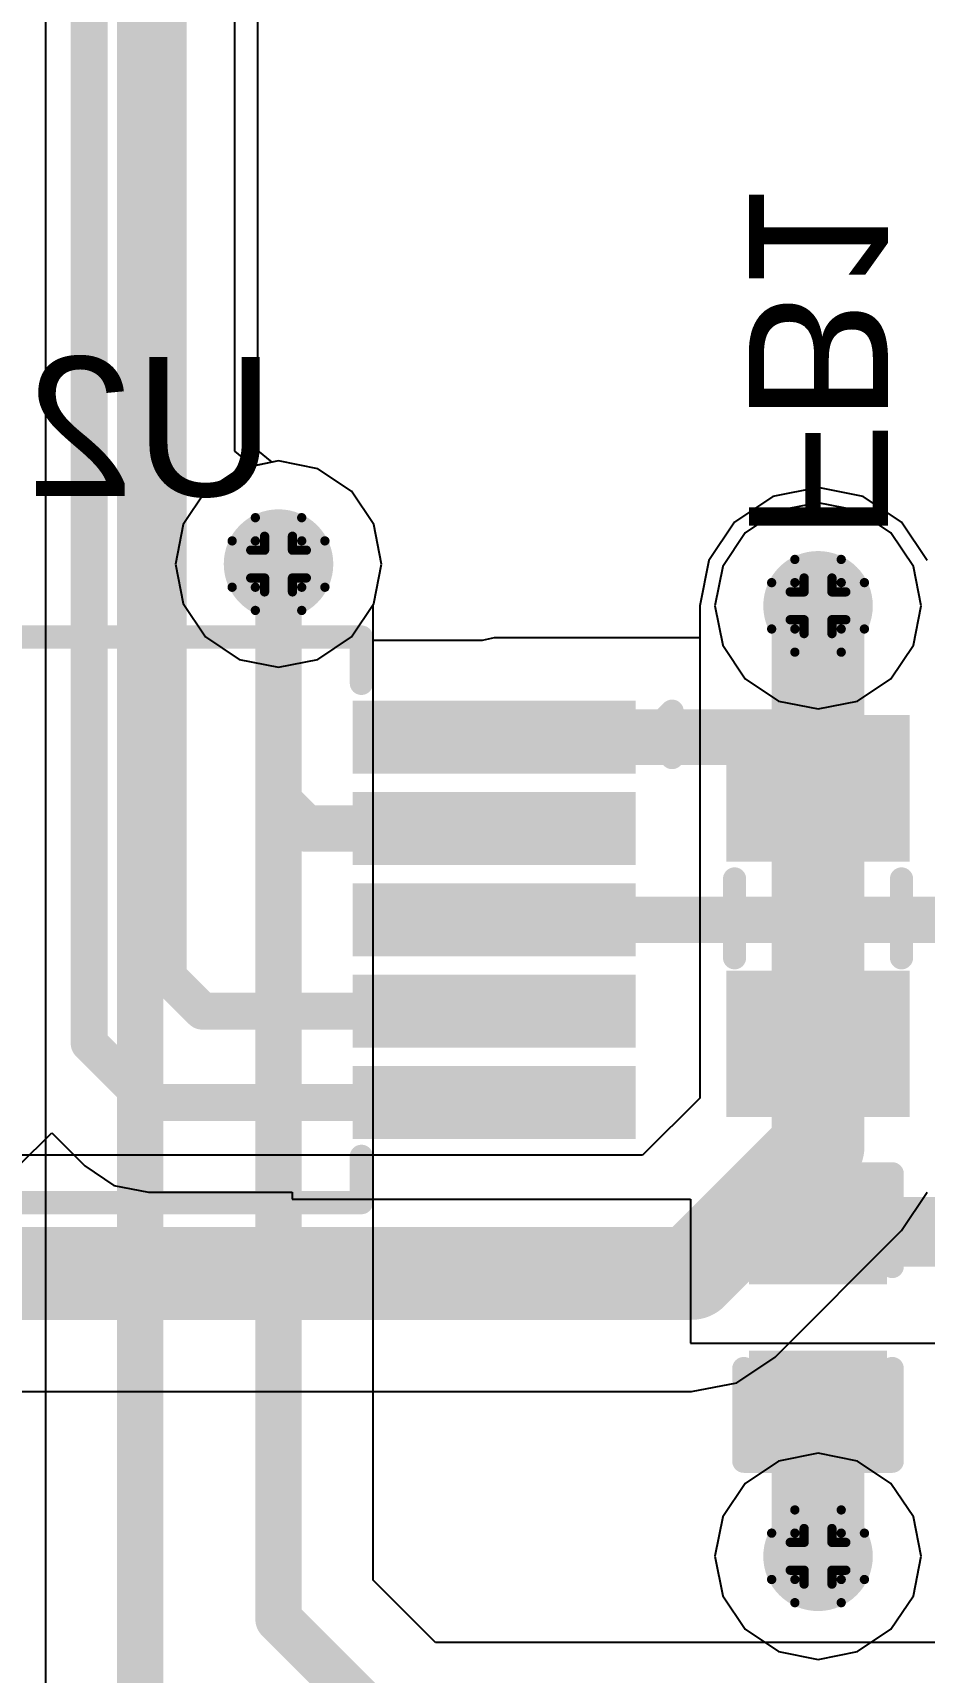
# Model space of a CAD drawing. Header units: inches. Extents: x 0 to 198, y 0 to 199.
# Drawn here: x 1.4207 to 1.6129, y 3.484 to 3.8376 of the extents above; entities that cross this region are included whole.
import ezdxf

# ---------------------------------------------------------------- set-up
doc = ezdxf.new("R2010")
doc.units = ezdxf.units.IN
doc.header["$MEASUREMENT"] = 0
for name, color, linetype in [('Bottom Layer', 5, 'Continuous'), ('Bottom Overlay', 54, 'Continuous'), ('Bottom Paste', 16, 'Continuous'), ('Bottom Solder', 6, 'Continuous'), ('Drill Drawing', 1, 'Continuous'), ('Layer 1', 16, 'Continuous'), ('Layer 2', 76, 'Continuous'), ('Top Layer', 1, 'Continuous'), ('Via Holes', 16, 'Continuous')]:
    doc.layers.add(name, color=color, linetype=linetype)
doc.styles.add('Arial', font='', dxfattribs={"height": 0.2})
doc.styles.get('Arial').set_extended_font_data('Arial')

# ---------------------------------------------------------------- blocks, each defined once
blk = doc.blocks.new('VSSOP_10_B_34')
at = {"layer": 'Bottom Layer'}
for points in [[(-0.11516, 0.04528), (-0.05807, 0.04528), (-0.05807, 0.03347), (-0.11516, 0.03347)], [(0.05807, 0.04528), (0.11516, 0.04528), (0.11516, 0.03347), (0.05807, 0.03347)], [(-0.11516, 0.02559), (-0.05807, 0.02559), (-0.05807, 0.01378), (-0.11516, 0.01378)], [(0.05807, 0.02559), (0.11516, 0.02559), (0.11516, 0.01378), (0.05807, 0.01378)], [(-0.11516, 0.00591), (-0.05807, 0.00591), (-0.05807, -0.0059), (-0.11516, -0.0059)], [(0.05807, 0.00591), (0.11516, 0.00591), (0.11516, -0.0059), (0.05807, -0.0059)], [(-0.11516, -0.01378), (-0.05807, -0.01378), (-0.05807, -0.02559), (-0.11516, -0.02559)], [(0.05807, -0.01378), (0.11516, -0.01378), (0.11516, -0.02559), (0.05807, -0.02559)], [(-0.11516, -0.03347), (-0.05807, -0.03347), (-0.05807, -0.04528), (-0.11516, -0.04528)], [(0.05807, -0.03347), (0.11516, -0.03347), (0.11516, -0.04528), (0.05807, -0.04528)]]:
    blk.add_hatch(color=5, dxfattribs=at).paths.add_polyline_path(points)
at = {"layer": 'Bottom Paste'}
for points in [[(-0.11516, 0.04528), (-0.05807, 0.04528), (-0.05807, 0.03347), (-0.11516, 0.03347)], [(0.05807, 0.04528), (0.11516, 0.04528), (0.11516, 0.03347), (0.05807, 0.03347)], [(-0.11516, 0.02559), (-0.05807, 0.02559), (-0.05807, 0.01378), (-0.11516, 0.01378)], [(0.05807, 0.02559), (0.11516, 0.02559), (0.11516, 0.01378), (0.05807, 0.01378)], [(-0.11516, 0.00591), (-0.05807, 0.00591), (-0.05807, -0.0059), (-0.11516, -0.0059)], [(0.05807, 0.00591), (0.11516, 0.00591), (0.11516, -0.0059), (0.05807, -0.0059)], [(-0.11516, -0.01378), (-0.05807, -0.01378), (-0.05807, -0.02559), (-0.11516, -0.02559)], [(0.05807, -0.01378), (0.11516, -0.01378), (0.11516, -0.02559), (0.05807, -0.02559)], [(-0.11516, -0.03347), (-0.05807, -0.03347), (-0.05807, -0.04528), (-0.11516, -0.04528)], [(0.05807, -0.03347), (0.11516, -0.03347), (0.11516, -0.04528), (0.05807, -0.04528)]]:
    blk.add_hatch(color=16, dxfattribs=at).paths.add_polyline_path(points)
at = {"layer": 'Bottom Solder'}
for points in [[(-0.11713, 0.04725), (-0.0561, 0.04725), (-0.0561, 0.0315), (-0.11713, 0.0315)], [(0.0561, 0.04725), (0.11713, 0.04725), (0.11713, 0.0315), (0.0561, 0.0315)], [(-0.11713, 0.02756), (-0.0561, 0.02756), (-0.0561, 0.01181), (-0.11713, 0.01181)], [(0.0561, 0.02756), (0.11713, 0.02756), (0.11713, 0.01181), (0.0561, 0.01181)], [(-0.11713, 0.00788), (-0.0561, 0.00788), (-0.0561, -0.00787), (-0.11713, -0.00787)], [(0.0561, 0.00788), (0.11713, 0.00788), (0.11713, -0.00787), (0.0561, -0.00787)], [(-0.11713, -0.01181), (-0.0561, -0.01181), (-0.0561, -0.02756), (-0.11713, -0.02756)], [(0.0561, -0.01181), (0.11713, -0.01181), (0.11713, -0.02756), (0.0561, -0.02756)], [(-0.11713, -0.0315), (-0.0561, -0.0315), (-0.0561, -0.04725), (-0.11713, -0.04725)], [(0.0561, -0.0315), (0.11713, -0.0315), (0.11713, -0.04724), (0.0561, -0.04724)]]:
    blk.add_hatch(color=6, dxfattribs=at).paths.add_polyline_path(points)
at = {"layer": 'Bottom Overlay'}
for points in [[(-0.058, 0.061, 0.005, 0.005, 0), (-0.058, 0.051, 0.005, 0.005, 0)], [(0.058, 0.061, 0.005, 0.005, 0), (-0.058, 0.061, 0.005, 0.005, 0)], [(0.058, 0.061, 0.005, 0.005, 0), (0.058, 0.051, 0.005, 0.005, 0)], [(-0.125, -0.035, 0.005, 0.005, 0), (-0.125, -0.045, 0.005, 0.005, 0)], [(-0.12, -0.04, 0.005, 0.005, 0), (-0.125, -0.035, 0.005, 0.005, 0)], [(-0.12, -0.04, 0.005, 0.005, 0), (-0.125, -0.045, 0.005, 0.005, 0)], [(-0.058, -0.051, 0.005, 0.005, 0), (-0.058, -0.061, 0.005, 0.005, 0)], [(0.058, -0.051, 0.005, 0.005, 0), (0.058, -0.061, 0.005, 0.005, 0)], [(0.058, -0.061, 0.005, 0.005, 0), (-0.058, -0.061, 0.005, 0.005, 0)]]:
    blk.add_lwpolyline(points, format="xyseb", dxfattribs=at)
for points in [[(-0.05925, 0.061, 0.0025, 0.0025, 1), (-0.05675, 0.061, 0.0025, 0.0025, 1)], [(-0.05925, 0.061, 0.0025, 0.0025, 1), (-0.05675, 0.061, 0.0025, 0.0025, 1)], [(0.05675, 0.061, 0.0025, 0.0025, 1), (0.05925, 0.061, 0.0025, 0.0025, 1)], [(0.05675, 0.061, 0.0025, 0.0025, 1), (0.05925, 0.061, 0.0025, 0.0025, 1)], [(-0.05925, 0.051, 0.0025, 0.0025, 1), (-0.05675, 0.051, 0.0025, 0.0025, 1)], [(0.05675, 0.051, 0.0025, 0.0025, 1), (0.05925, 0.051, 0.0025, 0.0025, 1)], [(-0.12625, -0.035, 0.0025, 0.0025, 1), (-0.12375, -0.035, 0.0025, 0.0025, 1)], [(-0.12625, -0.035, 0.0025, 0.0025, 1), (-0.12375, -0.035, 0.0025, 0.0025, 1)], [(-0.12125, -0.04, 0.0025, 0.0025, 1), (-0.11875, -0.04, 0.0025, 0.0025, 1)], [(-0.12125, -0.04, 0.0025, 0.0025, 1), (-0.11875, -0.04, 0.0025, 0.0025, 1)], [(-0.12625, -0.045, 0.0025, 0.0025, 1), (-0.12375, -0.045, 0.0025, 0.0025, 1)], [(-0.12625, -0.045, 0.0025, 0.0025, 1), (-0.12375, -0.045, 0.0025, 0.0025, 1)], [(-0.05925, -0.051, 0.0025, 0.0025, 1), (-0.05675, -0.051, 0.0025, 0.0025, 1)], [(0.05675, -0.051, 0.0025, 0.0025, 1), (0.05925, -0.051, 0.0025, 0.0025, 1)], [(-0.05925, -0.061, 0.0025, 0.0025, 1), (-0.05675, -0.061, 0.0025, 0.0025, 1)], [(-0.05925, -0.061, 0.0025, 0.0025, 1), (-0.05675, -0.061, 0.0025, 0.0025, 1)], [(0.05675, -0.061, 0.0025, 0.0025, 1), (0.05925, -0.061, 0.0025, 0.0025, 1)], [(0.05675, -0.061, 0.0025, 0.0025, 1), (0.05925, -0.061, 0.0025, 0.0025, 1)]]:
    blk.add_lwpolyline(points, format="xyseb", close=True, dxfattribs=at)
blk = doc.blocks.new('IND_0603__1608_M_______B_241')
at = {"layer": 'Bottom Layer'}
for points in [[(-0.03937, 0.01575), (-0.01575, 0.01575), (-0.01575, -0.01575), (-0.03937, -0.01575)], [(0.01575, 0.01575), (0.03937, 0.01575), (0.03937, -0.01575), (0.01575, -0.01575)]]:
    blk.add_hatch(color=5, dxfattribs=at).paths.add_polyline_path(points)
at = {"layer": 'Bottom Paste'}
for points in [[(-0.03937, 0.01575), (-0.01575, 0.01575), (-0.01575, -0.01575), (-0.03937, -0.01575)], [(0.01575, 0.01575), (0.03937, 0.01575), (0.03937, -0.01575), (0.01575, -0.01575)]]:
    blk.add_hatch(color=16, dxfattribs=at).paths.add_polyline_path(points)
at = {"layer": 'Bottom Solder'}
for points in [[(-0.04337, 0.01975), (-0.01175, 0.01975), (-0.01175, -0.01975), (-0.04337, -0.01975)], [(0.01175, 0.01975), (0.04337, 0.01975), (0.04337, -0.01975), (0.01175, -0.01975)]]:
    blk.add_hatch(color=6, dxfattribs=at).paths.add_polyline_path(points)
at = {"layer": 'Bottom Overlay'}
for points in [[(0.009, 0.018, 0.005, 0.005, 0), (-0.008, 0.018, 0.005, 0.005, 0)], [(0.009, -0.018, 0.005, 0.005, 0), (-0.008, -0.018, 0.005, 0.005, 0)]]:
    blk.add_lwpolyline(points, format="xyseb", dxfattribs=at)
for points in [[(-0.00925, 0.018, 0.0025, 0.0025, 1), (-0.00675, 0.018, 0.0025, 0.0025, 1)], [(0.00775, 0.018, 0.0025, 0.0025, 1), (0.01025, 0.018, 0.0025, 0.0025, 1)], [(-0.00925, -0.018, 0.0025, 0.0025, 1), (-0.00675, -0.018, 0.0025, 0.0025, 1)], [(0.00775, -0.018, 0.0025, 0.0025, 1), (0.01025, -0.018, 0.0025, 0.0025, 1)]]:
    blk.add_lwpolyline(points, format="xyseb", close=True, dxfattribs=at)
blk = doc.blocks.new('C___0402_B_332')
at = {"layer": 'Bottom Layer'}
for points in [[(-0.0095, 0.0125), (-0.0095, -0.0125), (-0.0275, -0.0125), (-0.0275, 0.0125)], [(0.0275, 0.0125), (0.0275, -0.0125), (0.0095, -0.0125), (0.0095, 0.0125)]]:
    blk.add_hatch(color=5, dxfattribs=at).paths.add_polyline_path(points)
at = {"layer": 'Bottom Paste'}
for points in [[(-0.0095, 0.0125), (-0.0095, -0.0125), (-0.0275, -0.0125), (-0.0275, 0.0125)], [(0.0275, 0.0125), (0.0275, -0.0125), (0.0095, -0.0125), (0.0095, 0.0125)]]:
    blk.add_hatch(color=16, dxfattribs=at).paths.add_polyline_path(points)
at = {"layer": 'Bottom Solder'}
for points in [[(-0.00714, 0.01486), (-0.00714, -0.01486), (-0.02986, -0.01486), (-0.02986, 0.01486)], [(0.02986, 0.01486), (0.02986, -0.01486), (0.00714, -0.01486), (0.00714, 0.01486)]]:
    blk.add_hatch(color=6, dxfattribs=at).paths.add_polyline_path(points)
at = {"layer": 'Bottom Overlay'}
for points in [[(-0.031, -0.016, 0.005, 0.005, 0), (-0.031, 0.016, 0.005, 0.005, 0)], [(-0.011, 0.016, 0.005, 0.005, 0), (-0.031, 0.016, 0.005, 0.005, 0)], [(0.031, 0.016, 0.005, 0.005, 0), (0.011, 0.016, 0.005, 0.005, 0)], [(0.031, -0.016, 0.005, 0.005, 0), (0.031, 0.016, 0.005, 0.005, 0)], [(-0.011, -0.016, 0.005, 0.005, 0), (-0.031, -0.016, 0.005, 0.005, 0)], [(0.031, -0.016, 0.005, 0.005, 0), (0.011, -0.016, 0.005, 0.005, 0)]]:
    blk.add_lwpolyline(points, format="xyseb", dxfattribs=at)
for points in [[(-0.03225, 0.016, 0.0025, 0.0025, 1), (-0.02975, 0.016, 0.0025, 0.0025, 1)], [(-0.03225, 0.016, 0.0025, 0.0025, 1), (-0.02975, 0.016, 0.0025, 0.0025, 1)], [(-0.01225, 0.016, 0.0025, 0.0025, 1), (-0.00975, 0.016, 0.0025, 0.0025, 1)], [(0.00975, 0.016, 0.0025, 0.0025, 1), (0.01225, 0.016, 0.0025, 0.0025, 1)], [(0.02975, 0.016, 0.0025, 0.0025, 1), (0.03225, 0.016, 0.0025, 0.0025, 1)], [(0.02975, 0.016, 0.0025, 0.0025, 1), (0.03225, 0.016, 0.0025, 0.0025, 1)], [(-0.03225, -0.016, 0.0025, 0.0025, 1), (-0.02975, -0.016, 0.0025, 0.0025, 1)], [(-0.03225, -0.016, 0.0025, 0.0025, 1), (-0.02975, -0.016, 0.0025, 0.0025, 1)], [(-0.01225, -0.016, 0.0025, 0.0025, 1), (-0.00975, -0.016, 0.0025, 0.0025, 1)], [(0.00975, -0.016, 0.0025, 0.0025, 1), (0.01225, -0.016, 0.0025, 0.0025, 1)], [(0.02975, -0.016, 0.0025, 0.0025, 1), (0.03225, -0.016, 0.0025, 0.0025, 1)], [(0.02975, -0.016, 0.0025, 0.0025, 1), (0.03225, -0.016, 0.0025, 0.0025, 1)]]:
    blk.add_lwpolyline(points, format="xyseb", close=True, dxfattribs=at)

msp = doc.modelspace()

# ---------------------------------------------------------------- hatches: boundary and pattern name
at = {"layer": 'Bottom Layer'}
h = msp.add_hatch(color=5, dxfattribs=at)
edge = h.paths.add_edge_path()
edge.add_arc((1.47366, 3.723), 0.01181, 0, 360)
h = msp.add_hatch(color=5, dxfattribs=at)
edge = h.paths.add_edge_path()
edge.add_arc((1.59, 3.714), 0.01181, 0, 360)
h = msp.add_hatch(color=5, dxfattribs=at)
edge = h.paths.add_edge_path()
edge.add_arc((1.59, 3.509), 0.01181, 0, 360)
at = {"layer": 'Layer 1'}
h = msp.add_hatch(color=16, dxfattribs=at)
edge = h.paths.add_edge_path()
edge.add_arc((1.47366, 3.723), 0.01181, 0, 360)
h = msp.add_hatch(color=16, dxfattribs=at)
edge = h.paths.add_edge_path()
edge.add_arc((1.59, 3.714), 0.01181, 0, 360)
h = msp.add_hatch(color=16, dxfattribs=at)
edge = h.paths.add_edge_path()
edge.add_arc((1.59, 3.509), 0.01181, 0, 360)
at = {"layer": 'Layer 2'}
h = msp.add_hatch(color=76, dxfattribs=at)
edge = h.paths.add_edge_path()
edge.add_arc((1.47366, 3.723), 0.01181, 0, 360)
h = msp.add_hatch(color=76, dxfattribs=at)
edge = h.paths.add_edge_path()
edge.add_arc((1.59, 3.714), 0.01181, 0, 360)
h = msp.add_hatch(color=76, dxfattribs=at)
edge = h.paths.add_edge_path()
edge.add_arc((1.59, 3.509), 0.01181, 0, 360)
at = {"layer": 'Top Layer'}
h = msp.add_hatch(color=1, dxfattribs=at)
edge = h.paths.add_edge_path()
edge.add_arc((1.47366, 3.723), 0.01181, 0, 360)
h = msp.add_hatch(color=1, dxfattribs=at)
edge = h.paths.add_edge_path()
edge.add_arc((1.59, 3.714), 0.01181, 0, 360)
h = msp.add_hatch(color=1, dxfattribs=at)
edge = h.paths.add_edge_path()
edge.add_arc((1.59, 3.509), 0.01181, 0, 360)
at = {"layer": 'Via Holes'}
h = msp.add_hatch(color=7, dxfattribs=at)
edge = h.paths.add_edge_path()
edge.add_arc((1.47366, 3.723), 0.00591, 0, 360)
h = msp.add_hatch(color=7, dxfattribs=at)
edge = h.paths.add_edge_path()
edge.add_arc((1.59, 3.714), 0.00591, 0, 360)
h = msp.add_hatch(color=7, dxfattribs=at)
edge = h.paths.add_edge_path()
edge.add_arc((1.59, 3.509), 0.00591, 0, 360)

# ---------------------------------------------------------------- linework, layer by layer
at = {"layer": 'Bottom Layer'}
for p, q in [((1.46922, 3.74751), (1.46922, 4.19345)), ((1.47231, 3.74497), (1.46922, 3.74751)), ((1.47366, 3.74524), (1.47231, 3.74497)), ((1.48217, 3.74355), (1.47366, 3.74524)), ((1.48938, 3.73872), (1.48217, 3.74355)), ((1.49421, 3.73151), (1.48938, 3.73872)), ((1.58025, 3.73755), (1.57198, 3.73202)), ((1.59, 3.73949), (1.58025, 3.73755)), ((1.59975, 3.73755), (1.59, 3.73949)), ((1.60802, 3.73202), (1.59975, 3.73755)), ((1.4959, 3.723), (1.49421, 3.73151)), ((1.57198, 3.73202), (1.56645, 3.72375)), ((1.61355, 3.72375), (1.60802, 3.73202)), ((1.56645, 3.72375), (1.56451, 3.714)), ((1.49421, 3.71449), (1.4959, 3.723)), ((1.49405, 3.71426), (1.49421, 3.71449)), ((1.49405, 3.70655), (1.49405, 3.71426)), ((1.56451, 3.714), (1.56451, 3.70706)), ((1.5176, 3.70655), (1.49405, 3.70655)), ((1.52014, 3.70706), (1.5176, 3.70655)), ((1.56451, 3.70706), (1.52014, 3.70706)), ((1.4176, 3.5932), (1.42475, 3.60035)), ((1.42475, 3.60035), (1.43189, 3.5932)), ((1.43189, 3.5932), (1.43818, 3.589)), ((1.43818, 3.589), (1.44559, 3.58753)), ((1.44559, 3.58753), (1.4766, 3.58753)), ((1.4766, 3.58753), (1.4766, 3.586)), ((1.4766, 3.586), (1.5625, 3.586)), ((1.5625, 3.586), (1.5625, 3.555)), ((1.5625, 3.555), (1.6175, 3.555))]:
    msp.add_line(p, q, dxfattribs=at)
for points in [[(1.43285, 3.61964, 0.008, 0.008, 0), (1.43285, 4.22207, 0.008, 0.008, 0)], [(1.44985, 3.63396, 0.008, 0.008, 0), (1.44985, 4.20923, 0.008, 0.008, 0)], [(1.47366, 3.67182, 0.01, 0.01, 0), (1.47366, 3.723, 0.01, 0.01, 0)], [(1.59, 3.68564, 0.02, 0.02, 0), (1.59, 3.714, 0.02, 0.02, 0)], [(1.59, 3.67564, 0.02, 0.02, 0), (1.59, 3.68564, 0.02, 0.02, 0)], [(1.52014, 3.68564, 0.012, 0.012, 0), (1.59, 3.68564, 0.012, 0.012, 0)], [(1.47366, 3.67182, 0.01, 0.01, 0), (1.47952, 3.66596, 0.01, 0.01, 0)], [(1.47952, 3.66596, 0.01, 0.01, 0), (1.52014, 3.66596, 0.01, 0.01, 0)], [(1.52014, 3.64627, 0.01, 0.01, 0), (1.66487, 3.64627, 0.01, 0.01, 0)], [(1.52014, 3.64627, 0.008, 0.008, 0), (1.52036, 3.64605, 0.008, 0.008, 0)], [(1.44985, 3.63396, 0.008, 0.008, 0), (1.45722, 3.62659, 0.008, 0.008, 0)], [(1.45722, 3.62659, 0.008, 0.008, 0), (1.51724, 3.62659, 0.008, 0.008, 0)], [(1.59, 3.61953, 0.015, 0.015, 0), (1.59, 3.62053, 0.015, 0.015, 0)], [(1.59, 3.579, 0.015, 0.015, 0), (1.59, 3.61953, 0.015, 0.015, 0)], [(1.43285, 3.61964, 0.008, 0.008, 0), (1.44559, 3.6069, 0.008, 0.008, 0)], [(1.44559, 3.6069, 0.008, 0.008, 0), (1.51424, 3.6069, 0.008, 0.008, 0)], [(1.59, 3.579, 0.015, 0.015, 0), (1.66487, 3.579, 0.015, 0.015, 0)], [(1.59, 3.509, 0.02, 0.02, 0), (1.59, 3.53851, 0.02, 0.02, 0)]]:
    msp.add_lwpolyline(points, format="xyseb", dxfattribs=at)
for points in [[(1.47116, 3.723, 0.005, 0.005, 1), (1.47616, 3.723, 0.005, 0.005, 1)], [(1.585, 3.714, 0.01, 0.01, 1), (1.595, 3.714, 0.01, 0.01, 1)], [(1.585, 3.68564, 0.01, 0.01, 1), (1.595, 3.68564, 0.01, 0.01, 1)], [(1.585, 3.68564, 0.01, 0.01, 1), (1.595, 3.68564, 0.01, 0.01, 1)], [(1.51714, 3.68564, 0.006, 0.006, 1), (1.52314, 3.68564, 0.006, 0.006, 1)], [(1.587, 3.68564, 0.006, 0.006, 1), (1.593, 3.68564, 0.006, 0.006, 1)], [(1.585, 3.67564, 0.01, 0.01, 1), (1.595, 3.67564, 0.01, 0.01, 1)], [(1.47116, 3.67182, 0.005, 0.005, 1), (1.47616, 3.67182, 0.005, 0.005, 1)], [(1.47116, 3.67182, 0.005, 0.005, 1), (1.47616, 3.67182, 0.005, 0.005, 1)], [(1.47702, 3.66596, 0.005, 0.005, 1), (1.48202, 3.66596, 0.005, 0.005, 1)], [(1.47702, 3.66596, 0.005, 0.005, 1), (1.48202, 3.66596, 0.005, 0.005, 1)], [(1.51764, 3.66596, 0.005, 0.005, 1), (1.52264, 3.66596, 0.005, 0.005, 1)], [(1.51764, 3.64627, 0.005, 0.005, 1), (1.52264, 3.64627, 0.005, 0.005, 1)], [(1.51814, 3.64627, 0.004, 0.004, 1), (1.52214, 3.64627, 0.004, 0.004, 1)], [(1.51836, 3.64605, 0.004, 0.004, 1), (1.52236, 3.64605, 0.004, 0.004, 1)], [(1.44785, 3.63396, 0.004, 0.004, 1), (1.45185, 3.63396, 0.004, 0.004, 1)], [(1.44785, 3.63396, 0.004, 0.004, 1), (1.45185, 3.63396, 0.004, 0.004, 1)], [(1.45522, 3.62659, 0.004, 0.004, 1), (1.45922, 3.62659, 0.004, 0.004, 1)], [(1.45522, 3.62659, 0.004, 0.004, 1), (1.45922, 3.62659, 0.004, 0.004, 1)], [(1.51524, 3.62659, 0.004, 0.004, 1), (1.51924, 3.62659, 0.004, 0.004, 1)], [(1.58625, 3.62053, 0.0075, 0.0075, 1), (1.59375, 3.62053, 0.0075, 0.0075, 1)], [(1.58625, 3.61953, 0.0075, 0.0075, 1), (1.59375, 3.61953, 0.0075, 0.0075, 1)], [(1.58625, 3.61953, 0.0075, 0.0075, 1), (1.59375, 3.61953, 0.0075, 0.0075, 1)], [(1.43085, 3.61964, 0.004, 0.004, 1), (1.43485, 3.61964, 0.004, 0.004, 1)], [(1.43085, 3.61964, 0.004, 0.004, 1), (1.43485, 3.61964, 0.004, 0.004, 1)], [(1.44359, 3.6069, 0.004, 0.004, 1), (1.44759, 3.6069, 0.004, 0.004, 1)], [(1.44359, 3.6069, 0.004, 0.004, 1), (1.44759, 3.6069, 0.004, 0.004, 1)], [(1.51224, 3.6069, 0.004, 0.004, 1), (1.51624, 3.6069, 0.004, 0.004, 1)], [(1.58625, 3.579, 0.0075, 0.0075, 1), (1.59375, 3.579, 0.0075, 0.0075, 1)], [(1.58625, 3.579, 0.0075, 0.0075, 1), (1.59375, 3.579, 0.0075, 0.0075, 1)], [(1.585, 3.53851, 0.01, 0.01, 1), (1.595, 3.53851, 0.01, 0.01, 1)], [(1.585, 3.509, 0.01, 0.01, 1), (1.595, 3.509, 0.01, 0.01, 1)]]:
    msp.add_lwpolyline(points, format="xyseb", close=True, dxfattribs=at)
at = {"layer": 'Drill Drawing'}
for points in [[(1.46866, 3.728, 0.002, 0.002, 0), (1.46866, 3.733, 0.002, 0.002, 0)], [(1.46866, 3.733, 0.002, 0.002, 0), (1.47866, 3.733, 0.002, 0.002, 0)], [(1.47866, 3.728, 0.002, 0.002, 0), (1.47866, 3.733, 0.002, 0.002, 0)], [(1.46366, 3.718, 0.002, 0.002, 0), (1.46366, 3.728, 0.002, 0.002, 0)], [(1.46366, 3.728, 0.002, 0.002, 0), (1.46866, 3.728, 0.002, 0.002, 0)], [(1.46766, 3.72, 0.002, 0.002, 0), (1.46766, 3.726, 0.002, 0.002, 0)], [(1.46766, 3.726, 0.002, 0.002, 0), (1.47066, 3.726, 0.002, 0.002, 0)], [(1.47066, 3.726, 0.002, 0.002, 0), (1.47066, 3.729, 0.002, 0.002, 0)], [(1.47066, 3.729, 0.002, 0.002, 0), (1.47666, 3.729, 0.002, 0.002, 0)], [(1.47666, 3.726, 0.002, 0.002, 0), (1.47666, 3.729, 0.002, 0.002, 0)], [(1.47666, 3.726, 0.002, 0.002, 0), (1.47966, 3.726, 0.002, 0.002, 0)], [(1.47866, 3.728, 0.002, 0.002, 0), (1.48366, 3.728, 0.002, 0.002, 0)], [(1.47966, 3.72, 0.002, 0.002, 0), (1.47966, 3.726, 0.002, 0.002, 0)], [(1.48366, 3.718, 0.002, 0.002, 0), (1.48366, 3.728, 0.002, 0.002, 0)], [(1.585, 3.719, 0.002, 0.002, 0), (1.585, 3.724, 0.002, 0.002, 0)], [(1.585, 3.724, 0.002, 0.002, 0), (1.595, 3.724, 0.002, 0.002, 0)], [(1.595, 3.719, 0.002, 0.002, 0), (1.595, 3.724, 0.002, 0.002, 0)], [(1.46766, 3.72, 0.002, 0.002, 0), (1.47066, 3.72, 0.002, 0.002, 0)], [(1.47066, 3.717, 0.002, 0.002, 0), (1.47066, 3.72, 0.002, 0.002, 0)], [(1.47666, 3.72, 0.002, 0.002, 0), (1.47966, 3.72, 0.002, 0.002, 0)], [(1.47666, 3.717, 0.002, 0.002, 0), (1.47666, 3.72, 0.002, 0.002, 0)], [(1.58, 3.709, 0.002, 0.002, 0), (1.58, 3.719, 0.002, 0.002, 0)], [(1.58, 3.719, 0.002, 0.002, 0), (1.585, 3.719, 0.002, 0.002, 0)], [(1.587, 3.717, 0.002, 0.002, 0), (1.587, 3.72, 0.002, 0.002, 0)], [(1.587, 3.72, 0.002, 0.002, 0), (1.593, 3.72, 0.002, 0.002, 0)], [(1.593, 3.717, 0.002, 0.002, 0), (1.593, 3.72, 0.002, 0.002, 0)], [(1.595, 3.719, 0.002, 0.002, 0), (1.6, 3.719, 0.002, 0.002, 0)], [(1.6, 3.709, 0.002, 0.002, 0), (1.6, 3.719, 0.002, 0.002, 0)], [(1.46366, 3.718, 0.002, 0.002, 0), (1.46866, 3.718, 0.002, 0.002, 0)], [(1.46866, 3.713, 0.002, 0.002, 0), (1.46866, 3.718, 0.002, 0.002, 0)], [(1.47066, 3.717, 0.002, 0.002, 0), (1.47666, 3.717, 0.002, 0.002, 0)], [(1.47866, 3.718, 0.002, 0.002, 0), (1.48366, 3.718, 0.002, 0.002, 0)], [(1.47866, 3.713, 0.002, 0.002, 0), (1.47866, 3.718, 0.002, 0.002, 0)], [(1.584, 3.711, 0.002, 0.002, 0), (1.584, 3.717, 0.002, 0.002, 0)], [(1.584, 3.717, 0.002, 0.002, 0), (1.587, 3.717, 0.002, 0.002, 0)], [(1.593, 3.717, 0.002, 0.002, 0), (1.596, 3.717, 0.002, 0.002, 0)], [(1.596, 3.711, 0.002, 0.002, 0), (1.596, 3.717, 0.002, 0.002, 0)], [(1.46866, 3.713, 0.002, 0.002, 0), (1.47866, 3.713, 0.002, 0.002, 0)], [(1.58, 3.709, 0.002, 0.002, 0), (1.585, 3.709, 0.002, 0.002, 0)], [(1.584, 3.711, 0.002, 0.002, 0), (1.587, 3.711, 0.002, 0.002, 0)], [(1.585, 3.704, 0.002, 0.002, 0), (1.585, 3.709, 0.002, 0.002, 0)], [(1.587, 3.708, 0.002, 0.002, 0), (1.587, 3.711, 0.002, 0.002, 0)], [(1.593, 3.711, 0.002, 0.002, 0), (1.596, 3.711, 0.002, 0.002, 0)], [(1.593, 3.708, 0.002, 0.002, 0), (1.593, 3.711, 0.002, 0.002, 0)], [(1.595, 3.709, 0.002, 0.002, 0), (1.6, 3.709, 0.002, 0.002, 0)], [(1.595, 3.704, 0.002, 0.002, 0), (1.595, 3.709, 0.002, 0.002, 0)], [(1.587, 3.708, 0.002, 0.002, 0), (1.593, 3.708, 0.002, 0.002, 0)], [(1.585, 3.704, 0.002, 0.002, 0), (1.595, 3.704, 0.002, 0.002, 0)], [(1.585, 3.514, 0.002, 0.002, 0), (1.585, 3.519, 0.002, 0.002, 0)], [(1.585, 3.519, 0.002, 0.002, 0), (1.595, 3.519, 0.002, 0.002, 0)], [(1.595, 3.514, 0.002, 0.002, 0), (1.595, 3.519, 0.002, 0.002, 0)], [(1.58, 3.504, 0.002, 0.002, 0), (1.58, 3.514, 0.002, 0.002, 0)], [(1.58, 3.514, 0.002, 0.002, 0), (1.585, 3.514, 0.002, 0.002, 0)], [(1.587, 3.512, 0.002, 0.002, 0), (1.587, 3.515, 0.002, 0.002, 0)], [(1.587, 3.515, 0.002, 0.002, 0), (1.593, 3.515, 0.002, 0.002, 0)], [(1.593, 3.512, 0.002, 0.002, 0), (1.593, 3.515, 0.002, 0.002, 0)], [(1.595, 3.514, 0.002, 0.002, 0), (1.6, 3.514, 0.002, 0.002, 0)], [(1.6, 3.504, 0.002, 0.002, 0), (1.6, 3.514, 0.002, 0.002, 0)], [(1.584, 3.506, 0.002, 0.002, 0), (1.584, 3.512, 0.002, 0.002, 0)], [(1.584, 3.512, 0.002, 0.002, 0), (1.587, 3.512, 0.002, 0.002, 0)], [(1.593, 3.512, 0.002, 0.002, 0), (1.596, 3.512, 0.002, 0.002, 0)], [(1.596, 3.506, 0.002, 0.002, 0), (1.596, 3.512, 0.002, 0.002, 0)], [(1.58, 3.504, 0.002, 0.002, 0), (1.585, 3.504, 0.002, 0.002, 0)], [(1.584, 3.506, 0.002, 0.002, 0), (1.587, 3.506, 0.002, 0.002, 0)], [(1.585, 3.499, 0.002, 0.002, 0), (1.585, 3.504, 0.002, 0.002, 0)], [(1.587, 3.503, 0.002, 0.002, 0), (1.587, 3.506, 0.002, 0.002, 0)], [(1.587, 3.503, 0.002, 0.002, 0), (1.593, 3.503, 0.002, 0.002, 0)], [(1.593, 3.506, 0.002, 0.002, 0), (1.596, 3.506, 0.002, 0.002, 0)], [(1.593, 3.503, 0.002, 0.002, 0), (1.593, 3.506, 0.002, 0.002, 0)], [(1.595, 3.504, 0.002, 0.002, 0), (1.6, 3.504, 0.002, 0.002, 0)], [(1.595, 3.499, 0.002, 0.002, 0), (1.595, 3.504, 0.002, 0.002, 0)], [(1.585, 3.499, 0.002, 0.002, 0), (1.595, 3.499, 0.002, 0.002, 0)]]:
    msp.add_lwpolyline(points, format="xyseb", dxfattribs=at)
for points in [[(1.46816, 3.733, 0.001, 0.001, 1), (1.46916, 3.733, 0.001, 0.001, 1)], [(1.46816, 3.733, 0.001, 0.001, 1), (1.46916, 3.733, 0.001, 0.001, 1)], [(1.47816, 3.733, 0.001, 0.001, 1), (1.47916, 3.733, 0.001, 0.001, 1)], [(1.47816, 3.733, 0.001, 0.001, 1), (1.47916, 3.733, 0.001, 0.001, 1)], [(1.46316, 3.728, 0.001, 0.001, 1), (1.46416, 3.728, 0.001, 0.001, 1)], [(1.46316, 3.728, 0.001, 0.001, 1), (1.46416, 3.728, 0.001, 0.001, 1)], [(1.46716, 3.726, 0.001, 0.001, 1), (1.46816, 3.726, 0.001, 0.001, 1)], [(1.46716, 3.726, 0.001, 0.001, 1), (1.46816, 3.726, 0.001, 0.001, 1)], [(1.46816, 3.728, 0.001, 0.001, 1), (1.46916, 3.728, 0.001, 0.001, 1)], [(1.46816, 3.728, 0.001, 0.001, 1), (1.46916, 3.728, 0.001, 0.001, 1)], [(1.47016, 3.729, 0.001, 0.001, 1), (1.47116, 3.729, 0.001, 0.001, 1)], [(1.47016, 3.729, 0.001, 0.001, 1), (1.47116, 3.729, 0.001, 0.001, 1)], [(1.47016, 3.726, 0.001, 0.001, 1), (1.47116, 3.726, 0.001, 0.001, 1)], [(1.47016, 3.726, 0.001, 0.001, 1), (1.47116, 3.726, 0.001, 0.001, 1)], [(1.47616, 3.729, 0.001, 0.001, 1), (1.47716, 3.729, 0.001, 0.001, 1)], [(1.47616, 3.729, 0.001, 0.001, 1), (1.47716, 3.729, 0.001, 0.001, 1)], [(1.47616, 3.726, 0.001, 0.001, 1), (1.47716, 3.726, 0.001, 0.001, 1)], [(1.47616, 3.726, 0.001, 0.001, 1), (1.47716, 3.726, 0.001, 0.001, 1)], [(1.47816, 3.728, 0.001, 0.001, 1), (1.47916, 3.728, 0.001, 0.001, 1)], [(1.47816, 3.728, 0.001, 0.001, 1), (1.47916, 3.728, 0.001, 0.001, 1)], [(1.47916, 3.726, 0.001, 0.001, 1), (1.48016, 3.726, 0.001, 0.001, 1)], [(1.47916, 3.726, 0.001, 0.001, 1), (1.48016, 3.726, 0.001, 0.001, 1)], [(1.48316, 3.728, 0.001, 0.001, 1), (1.48416, 3.728, 0.001, 0.001, 1)], [(1.48316, 3.728, 0.001, 0.001, 1), (1.48416, 3.728, 0.001, 0.001, 1)], [(1.5845, 3.724, 0.001, 0.001, 1), (1.5855, 3.724, 0.001, 0.001, 1)], [(1.5845, 3.724, 0.001, 0.001, 1), (1.5855, 3.724, 0.001, 0.001, 1)], [(1.5945, 3.724, 0.001, 0.001, 1), (1.5955, 3.724, 0.001, 0.001, 1)], [(1.5945, 3.724, 0.001, 0.001, 1), (1.5955, 3.724, 0.001, 0.001, 1)], [(1.46716, 3.72, 0.001, 0.001, 1), (1.46816, 3.72, 0.001, 0.001, 1)], [(1.46716, 3.72, 0.001, 0.001, 1), (1.46816, 3.72, 0.001, 0.001, 1)], [(1.47016, 3.72, 0.001, 0.001, 1), (1.47116, 3.72, 0.001, 0.001, 1)], [(1.47016, 3.72, 0.001, 0.001, 1), (1.47116, 3.72, 0.001, 0.001, 1)], [(1.47616, 3.72, 0.001, 0.001, 1), (1.47716, 3.72, 0.001, 0.001, 1)], [(1.47616, 3.72, 0.001, 0.001, 1), (1.47716, 3.72, 0.001, 0.001, 1)], [(1.47916, 3.72, 0.001, 0.001, 1), (1.48016, 3.72, 0.001, 0.001, 1)], [(1.47916, 3.72, 0.001, 0.001, 1), (1.48016, 3.72, 0.001, 0.001, 1)], [(1.5795, 3.719, 0.001, 0.001, 1), (1.5805, 3.719, 0.001, 0.001, 1)], [(1.5795, 3.719, 0.001, 0.001, 1), (1.5805, 3.719, 0.001, 0.001, 1)], [(1.5845, 3.719, 0.001, 0.001, 1), (1.5855, 3.719, 0.001, 0.001, 1)], [(1.5845, 3.719, 0.001, 0.001, 1), (1.5855, 3.719, 0.001, 0.001, 1)], [(1.5865, 3.72, 0.001, 0.001, 1), (1.5875, 3.72, 0.001, 0.001, 1)], [(1.5865, 3.72, 0.001, 0.001, 1), (1.5875, 3.72, 0.001, 0.001, 1)], [(1.5925, 3.72, 0.001, 0.001, 1), (1.5935, 3.72, 0.001, 0.001, 1)], [(1.5925, 3.72, 0.001, 0.001, 1), (1.5935, 3.72, 0.001, 0.001, 1)], [(1.5945, 3.719, 0.001, 0.001, 1), (1.5955, 3.719, 0.001, 0.001, 1)], [(1.5945, 3.719, 0.001, 0.001, 1), (1.5955, 3.719, 0.001, 0.001, 1)], [(1.5995, 3.719, 0.001, 0.001, 1), (1.6005, 3.719, 0.001, 0.001, 1)], [(1.5995, 3.719, 0.001, 0.001, 1), (1.6005, 3.719, 0.001, 0.001, 1)], [(1.46316, 3.718, 0.001, 0.001, 1), (1.46416, 3.718, 0.001, 0.001, 1)], [(1.46316, 3.718, 0.001, 0.001, 1), (1.46416, 3.718, 0.001, 0.001, 1)], [(1.46816, 3.718, 0.001, 0.001, 1), (1.46916, 3.718, 0.001, 0.001, 1)], [(1.46816, 3.718, 0.001, 0.001, 1), (1.46916, 3.718, 0.001, 0.001, 1)], [(1.47016, 3.717, 0.001, 0.001, 1), (1.47116, 3.717, 0.001, 0.001, 1)], [(1.47016, 3.717, 0.001, 0.001, 1), (1.47116, 3.717, 0.001, 0.001, 1)], [(1.47616, 3.717, 0.001, 0.001, 1), (1.47716, 3.717, 0.001, 0.001, 1)], [(1.47616, 3.717, 0.001, 0.001, 1), (1.47716, 3.717, 0.001, 0.001, 1)], [(1.47816, 3.718, 0.001, 0.001, 1), (1.47916, 3.718, 0.001, 0.001, 1)], [(1.47816, 3.718, 0.001, 0.001, 1), (1.47916, 3.718, 0.001, 0.001, 1)], [(1.48316, 3.718, 0.001, 0.001, 1), (1.48416, 3.718, 0.001, 0.001, 1)], [(1.48316, 3.718, 0.001, 0.001, 1), (1.48416, 3.718, 0.001, 0.001, 1)], [(1.5835, 3.717, 0.001, 0.001, 1), (1.5845, 3.717, 0.001, 0.001, 1)], [(1.5835, 3.717, 0.001, 0.001, 1), (1.5845, 3.717, 0.001, 0.001, 1)], [(1.5865, 3.717, 0.001, 0.001, 1), (1.5875, 3.717, 0.001, 0.001, 1)], [(1.5865, 3.717, 0.001, 0.001, 1), (1.5875, 3.717, 0.001, 0.001, 1)], [(1.5925, 3.717, 0.001, 0.001, 1), (1.5935, 3.717, 0.001, 0.001, 1)], [(1.5925, 3.717, 0.001, 0.001, 1), (1.5935, 3.717, 0.001, 0.001, 1)], [(1.5955, 3.717, 0.001, 0.001, 1), (1.5965, 3.717, 0.001, 0.001, 1)], [(1.5955, 3.717, 0.001, 0.001, 1), (1.5965, 3.717, 0.001, 0.001, 1)], [(1.46816, 3.713, 0.001, 0.001, 1), (1.46916, 3.713, 0.001, 0.001, 1)], [(1.46816, 3.713, 0.001, 0.001, 1), (1.46916, 3.713, 0.001, 0.001, 1)], [(1.47816, 3.713, 0.001, 0.001, 1), (1.47916, 3.713, 0.001, 0.001, 1)], [(1.47816, 3.713, 0.001, 0.001, 1), (1.47916, 3.713, 0.001, 0.001, 1)], [(1.5795, 3.709, 0.001, 0.001, 1), (1.5805, 3.709, 0.001, 0.001, 1)], [(1.5795, 3.709, 0.001, 0.001, 1), (1.5805, 3.709, 0.001, 0.001, 1)], [(1.5835, 3.711, 0.001, 0.001, 1), (1.5845, 3.711, 0.001, 0.001, 1)], [(1.5835, 3.711, 0.001, 0.001, 1), (1.5845, 3.711, 0.001, 0.001, 1)], [(1.5845, 3.709, 0.001, 0.001, 1), (1.5855, 3.709, 0.001, 0.001, 1)], [(1.5845, 3.709, 0.001, 0.001, 1), (1.5855, 3.709, 0.001, 0.001, 1)], [(1.5865, 3.711, 0.001, 0.001, 1), (1.5875, 3.711, 0.001, 0.001, 1)], [(1.5865, 3.711, 0.001, 0.001, 1), (1.5875, 3.711, 0.001, 0.001, 1)], [(1.5925, 3.711, 0.001, 0.001, 1), (1.5935, 3.711, 0.001, 0.001, 1)], [(1.5925, 3.711, 0.001, 0.001, 1), (1.5935, 3.711, 0.001, 0.001, 1)], [(1.5945, 3.709, 0.001, 0.001, 1), (1.5955, 3.709, 0.001, 0.001, 1)], [(1.5945, 3.709, 0.001, 0.001, 1), (1.5955, 3.709, 0.001, 0.001, 1)], [(1.5955, 3.711, 0.001, 0.001, 1), (1.5965, 3.711, 0.001, 0.001, 1)], [(1.5955, 3.711, 0.001, 0.001, 1), (1.5965, 3.711, 0.001, 0.001, 1)], [(1.5995, 3.709, 0.001, 0.001, 1), (1.6005, 3.709, 0.001, 0.001, 1)], [(1.5995, 3.709, 0.001, 0.001, 1), (1.6005, 3.709, 0.001, 0.001, 1)], [(1.5865, 3.708, 0.001, 0.001, 1), (1.5875, 3.708, 0.001, 0.001, 1)], [(1.5865, 3.708, 0.001, 0.001, 1), (1.5875, 3.708, 0.001, 0.001, 1)], [(1.5925, 3.708, 0.001, 0.001, 1), (1.5935, 3.708, 0.001, 0.001, 1)], [(1.5925, 3.708, 0.001, 0.001, 1), (1.5935, 3.708, 0.001, 0.001, 1)], [(1.5845, 3.704, 0.001, 0.001, 1), (1.5855, 3.704, 0.001, 0.001, 1)], [(1.5845, 3.704, 0.001, 0.001, 1), (1.5855, 3.704, 0.001, 0.001, 1)], [(1.5945, 3.704, 0.001, 0.001, 1), (1.5955, 3.704, 0.001, 0.001, 1)], [(1.5945, 3.704, 0.001, 0.001, 1), (1.5955, 3.704, 0.001, 0.001, 1)], [(1.5845, 3.519, 0.001, 0.001, 1), (1.5855, 3.519, 0.001, 0.001, 1)], [(1.5845, 3.519, 0.001, 0.001, 1), (1.5855, 3.519, 0.001, 0.001, 1)], [(1.5945, 3.519, 0.001, 0.001, 1), (1.5955, 3.519, 0.001, 0.001, 1)], [(1.5945, 3.519, 0.001, 0.001, 1), (1.5955, 3.519, 0.001, 0.001, 1)], [(1.5795, 3.514, 0.001, 0.001, 1), (1.5805, 3.514, 0.001, 0.001, 1)], [(1.5795, 3.514, 0.001, 0.001, 1), (1.5805, 3.514, 0.001, 0.001, 1)], [(1.5845, 3.514, 0.001, 0.001, 1), (1.5855, 3.514, 0.001, 0.001, 1)], [(1.5845, 3.514, 0.001, 0.001, 1), (1.5855, 3.514, 0.001, 0.001, 1)], [(1.5865, 3.515, 0.001, 0.001, 1), (1.5875, 3.515, 0.001, 0.001, 1)], [(1.5865, 3.515, 0.001, 0.001, 1), (1.5875, 3.515, 0.001, 0.001, 1)], [(1.5925, 3.515, 0.001, 0.001, 1), (1.5935, 3.515, 0.001, 0.001, 1)], [(1.5925, 3.515, 0.001, 0.001, 1), (1.5935, 3.515, 0.001, 0.001, 1)], [(1.5945, 3.514, 0.001, 0.001, 1), (1.5955, 3.514, 0.001, 0.001, 1)], [(1.5945, 3.514, 0.001, 0.001, 1), (1.5955, 3.514, 0.001, 0.001, 1)], [(1.5995, 3.514, 0.001, 0.001, 1), (1.6005, 3.514, 0.001, 0.001, 1)], [(1.5995, 3.514, 0.001, 0.001, 1), (1.6005, 3.514, 0.001, 0.001, 1)], [(1.5835, 3.512, 0.001, 0.001, 1), (1.5845, 3.512, 0.001, 0.001, 1)], [(1.5835, 3.512, 0.001, 0.001, 1), (1.5845, 3.512, 0.001, 0.001, 1)], [(1.5865, 3.512, 0.001, 0.001, 1), (1.5875, 3.512, 0.001, 0.001, 1)], [(1.5865, 3.512, 0.001, 0.001, 1), (1.5875, 3.512, 0.001, 0.001, 1)], [(1.5925, 3.512, 0.001, 0.001, 1), (1.5935, 3.512, 0.001, 0.001, 1)], [(1.5925, 3.512, 0.001, 0.001, 1), (1.5935, 3.512, 0.001, 0.001, 1)], [(1.5955, 3.512, 0.001, 0.001, 1), (1.5965, 3.512, 0.001, 0.001, 1)], [(1.5955, 3.512, 0.001, 0.001, 1), (1.5965, 3.512, 0.001, 0.001, 1)], [(1.5795, 3.504, 0.001, 0.001, 1), (1.5805, 3.504, 0.001, 0.001, 1)], [(1.5795, 3.504, 0.001, 0.001, 1), (1.5805, 3.504, 0.001, 0.001, 1)], [(1.5835, 3.506, 0.001, 0.001, 1), (1.5845, 3.506, 0.001, 0.001, 1)], [(1.5835, 3.506, 0.001, 0.001, 1), (1.5845, 3.506, 0.001, 0.001, 1)], [(1.5845, 3.504, 0.001, 0.001, 1), (1.5855, 3.504, 0.001, 0.001, 1)], [(1.5845, 3.504, 0.001, 0.001, 1), (1.5855, 3.504, 0.001, 0.001, 1)], [(1.5865, 3.506, 0.001, 0.001, 1), (1.5875, 3.506, 0.001, 0.001, 1)], [(1.5865, 3.506, 0.001, 0.001, 1), (1.5875, 3.506, 0.001, 0.001, 1)], [(1.5865, 3.503, 0.001, 0.001, 1), (1.5875, 3.503, 0.001, 0.001, 1)], [(1.5865, 3.503, 0.001, 0.001, 1), (1.5875, 3.503, 0.001, 0.001, 1)], [(1.5925, 3.506, 0.001, 0.001, 1), (1.5935, 3.506, 0.001, 0.001, 1)], [(1.5925, 3.506, 0.001, 0.001, 1), (1.5935, 3.506, 0.001, 0.001, 1)], [(1.5925, 3.503, 0.001, 0.001, 1), (1.5935, 3.503, 0.001, 0.001, 1)], [(1.5925, 3.503, 0.001, 0.001, 1), (1.5935, 3.503, 0.001, 0.001, 1)], [(1.5945, 3.504, 0.001, 0.001, 1), (1.5955, 3.504, 0.001, 0.001, 1)], [(1.5945, 3.504, 0.001, 0.001, 1), (1.5955, 3.504, 0.001, 0.001, 1)], [(1.5955, 3.506, 0.001, 0.001, 1), (1.5965, 3.506, 0.001, 0.001, 1)], [(1.5955, 3.506, 0.001, 0.001, 1), (1.5965, 3.506, 0.001, 0.001, 1)], [(1.5995, 3.504, 0.001, 0.001, 1), (1.6005, 3.504, 0.001, 0.001, 1)], [(1.5995, 3.504, 0.001, 0.001, 1), (1.6005, 3.504, 0.001, 0.001, 1)], [(1.5845, 3.499, 0.001, 0.001, 1), (1.5855, 3.499, 0.001, 0.001, 1)], [(1.5845, 3.499, 0.001, 0.001, 1), (1.5855, 3.499, 0.001, 0.001, 1)], [(1.5945, 3.499, 0.001, 0.001, 1), (1.5955, 3.499, 0.001, 0.001, 1)], [(1.5945, 3.499, 0.001, 0.001, 1), (1.5955, 3.499, 0.001, 0.001, 1)]]:
    msp.add_lwpolyline(points, format="xyseb", close=True, dxfattribs=at)
at = {"layer": 'Layer 1'}
for p, q in [((1.47366, 3.74524), (1.46515, 3.74355)), ((1.48217, 3.74355), (1.47366, 3.74524)), ((1.46515, 3.74355), (1.45793, 3.73872)), ((1.48938, 3.73872), (1.48217, 3.74355)), ((1.45793, 3.73872), (1.45311, 3.73151)), ((1.49421, 3.73151), (1.48938, 3.73872)), ((1.58149, 3.73455), (1.57428, 3.72972)), ((1.59, 3.73624), (1.58149, 3.73455)), ((1.59851, 3.73455), (1.59, 3.73624)), ((1.60572, 3.72972), (1.59851, 3.73455)), ((1.45311, 3.73151), (1.45142, 3.723)), ((1.4959, 3.723), (1.49421, 3.73151)), ((1.57428, 3.72972), (1.56945, 3.72251)), ((1.61055, 3.72251), (1.60572, 3.72972)), ((1.45142, 3.723), (1.45311, 3.71449)), ((1.49421, 3.71449), (1.4959, 3.723)), ((1.56945, 3.72251), (1.56776, 3.714)), ((1.61224, 3.714), (1.61055, 3.72251)), ((1.45311, 3.71449), (1.45793, 3.70728)), ((1.48938, 3.70728), (1.49421, 3.71449)), ((1.56776, 3.714), (1.56945, 3.70549)), ((1.61055, 3.70549), (1.61224, 3.714)), ((1.45793, 3.70728), (1.46515, 3.70245)), ((1.48217, 3.70245), (1.48938, 3.70728)), ((1.46515, 3.70245), (1.47366, 3.70076)), ((1.47366, 3.70076), (1.48217, 3.70245)), ((1.56945, 3.70549), (1.57428, 3.69828)), ((1.60572, 3.69828), (1.61055, 3.70549)), ((1.57428, 3.69828), (1.58149, 3.69345)), ((1.59851, 3.69345), (1.60572, 3.69828)), ((1.58149, 3.69345), (1.59, 3.69176)), ((1.59, 3.69176), (1.59851, 3.69345))]:
    msp.add_line(p, q, dxfattribs=at)
at = {"layer": 'Layer 2'}
for p, q in [((1.47366, 3.74524), (1.46515, 3.74355)), ((1.48217, 3.74355), (1.47366, 3.74524)), ((1.46515, 3.74355), (1.45793, 3.73872)), ((1.48938, 3.73872), (1.48217, 3.74355)), ((1.45793, 3.73872), (1.45311, 3.73151)), ((1.49421, 3.73151), (1.48938, 3.73872)), ((1.58025, 3.73755), (1.57198, 3.73202)), ((1.59, 3.73949), (1.58025, 3.73755)), ((1.59975, 3.73755), (1.59, 3.73949)), ((1.60802, 3.73202), (1.59975, 3.73755)), ((1.45311, 3.73151), (1.45142, 3.723)), ((1.4959, 3.723), (1.49421, 3.73151)), ((1.57198, 3.73202), (1.56645, 3.72375)), ((1.61355, 3.72375), (1.60802, 3.73202)), ((1.56645, 3.72375), (1.56451, 3.714)), ((1.45142, 3.723), (1.45311, 3.71449)), ((1.49421, 3.71449), (1.4959, 3.723)), ((1.45311, 3.71449), (1.45793, 3.70728)), ((1.48938, 3.70728), (1.49421, 3.71449)), ((1.56451, 3.714), (1.56451, 3.60783)), ((1.45793, 3.70728), (1.46515, 3.70245)), ((1.48217, 3.70245), (1.48938, 3.70728)), ((1.46515, 3.70245), (1.47366, 3.70076)), ((1.47366, 3.70076), (1.48217, 3.70245)), ((1.56451, 3.60783), (1.55217, 3.59549)), ((1.55217, 3.59549), (1.39285, 3.59549)), ((1.60802, 3.57924), (1.61355, 3.58751)), ((1.58076, 3.55198), (1.60802, 3.57924)), ((1.57249, 3.54645), (1.58076, 3.55198)), ((1.56273, 3.54451), (1.57249, 3.54645)), ((1.39285, 3.54451), (1.56273, 3.54451)), ((1.58149, 3.52955), (1.57428, 3.52472)), ((1.59, 3.53124), (1.58149, 3.52955)), ((1.59851, 3.52955), (1.59, 3.53124)), ((1.60572, 3.52472), (1.59851, 3.52955)), ((1.57428, 3.52472), (1.56945, 3.51751)), ((1.61055, 3.51751), (1.60572, 3.52472)), ((1.56945, 3.51751), (1.56776, 3.509)), ((1.61224, 3.509), (1.61055, 3.51751)), ((1.56776, 3.509), (1.56945, 3.50049)), ((1.61055, 3.50049), (1.61224, 3.509)), ((1.56945, 3.50049), (1.57428, 3.49328)), ((1.60572, 3.49328), (1.61055, 3.50049)), ((1.57428, 3.49328), (1.58149, 3.48845)), ((1.59851, 3.48845), (1.60572, 3.49328)), ((1.58149, 3.48845), (1.59, 3.48676)), ((1.59, 3.48676), (1.59851, 3.48845))]:
    msp.add_line(p, q, dxfattribs=at)
for points in [[(1.59, 3.59727, 0.02, 0.02, 0), (1.59, 3.714, 0.02, 0.02, 0)], [(1.56273, 3.57, 0.02, 0.02, 0), (1.59, 3.59727, 0.02, 0.02, 0)], [(1.39285, 3.57, 0.02, 0.02, 0), (1.56273, 3.57, 0.02, 0.02, 0)]]:
    msp.add_lwpolyline(points, format="xyseb", dxfattribs=at)
for points in [[(1.585, 3.714, 0.01, 0.01, 1), (1.595, 3.714, 0.01, 0.01, 1)], [(1.585, 3.59727, 0.01, 0.01, 1), (1.595, 3.59727, 0.01, 0.01, 1)], [(1.585, 3.59727, 0.01, 0.01, 1), (1.595, 3.59727, 0.01, 0.01, 1)], [(1.55773, 3.57, 0.01, 0.01, 1), (1.56773, 3.57, 0.01, 0.01, 1)], [(1.55773, 3.57, 0.01, 0.01, 1), (1.56773, 3.57, 0.01, 0.01, 1)]]:
    msp.add_lwpolyline(points, format="xyseb", close=True, dxfattribs=at)
at = {"layer": 'Top Layer'}
for p, q in [((1.46421, 3.74736), (1.46421, 3.95618)), ((1.42342, 3.94774), (1.42342, 3.47618)), ((1.46821, 3.74415), (1.46421, 3.74736)), ((1.47366, 3.74524), (1.46821, 3.74415)), ((1.48217, 3.74355), (1.47366, 3.74524)), ((1.48938, 3.73872), (1.48217, 3.74355)), ((1.49421, 3.73151), (1.48938, 3.73872)), ((1.58149, 3.73455), (1.57428, 3.72972)), ((1.59, 3.73624), (1.58149, 3.73455)), ((1.59851, 3.73455), (1.59, 3.73624)), ((1.60572, 3.72972), (1.59851, 3.73455)), ((1.4959, 3.723), (1.49421, 3.73151)), ((1.57428, 3.72972), (1.56945, 3.72251)), ((1.61055, 3.72251), (1.60572, 3.72972)), ((1.49421, 3.71449), (1.4959, 3.723)), ((1.56945, 3.72251), (1.56776, 3.714)), ((1.61224, 3.714), (1.61055, 3.72251)), ((1.49405, 3.71426), (1.49421, 3.71449)), ((1.49405, 3.50388), (1.49405, 3.71426)), ((1.56776, 3.714), (1.56945, 3.70549)), ((1.61055, 3.70549), (1.61224, 3.714)), ((1.56945, 3.70549), (1.57428, 3.69828)), ((1.60572, 3.69828), (1.61055, 3.70549)), ((1.57428, 3.69828), (1.58149, 3.69345)), ((1.59851, 3.69345), (1.60572, 3.69828)), ((1.58149, 3.69345), (1.59, 3.69176)), ((1.59, 3.69176), (1.59851, 3.69345)), ((1.50754, 3.49039), (1.49405, 3.50388)), ((2.80035, 3.49039), (1.50754, 3.49039))]:
    msp.add_line(p, q, dxfattribs=at)
for points in [[(1.44382, 3.47618, 0.01, 0.01, 0), (1.44382, 3.95618, 0.01, 0.01, 0)], [(1.47366, 3.49543, 0.01, 0.01, 0), (1.47366, 3.723, 0.01, 0.01, 0)], [(1.47366, 3.49543, 0.01, 0.01, 0), (1.49909, 3.47, 0.01, 0.01, 0)]]:
    msp.add_lwpolyline(points, format="xyseb", dxfattribs=at)
for points in [[(1.47116, 3.723, 0.005, 0.005, 1), (1.47616, 3.723, 0.005, 0.005, 1)], [(1.47116, 3.49543, 0.005, 0.005, 1), (1.47616, 3.49543, 0.005, 0.005, 1)], [(1.47116, 3.49543, 0.005, 0.005, 1), (1.47616, 3.49543, 0.005, 0.005, 1)]]:
    msp.add_lwpolyline(points, format="xyseb", close=True, dxfattribs=at)

# ---------------------------------------------------------------- block references
for name, p, rotation in [('VSSOP_10_B_34', (1.43353, 3.64627), 180), ('IND_0603__1608_M_______B_241', (1.59, 3.64709), 270), ('C___0402_B_332', (1.59, 3.5605), 270)]:
    msp.add_blockref(name, p, dxfattribs=dict(rotation=rotation))

# ---------------------------------------------------------------- texts
at = {"layer": 'Bottom Overlay', "style": 'Arial', "text_generation_flag": 2}
msp.add_text('FB1', height=0.03, rotation=270, dxfattribs=at).set_placement((1.57508, 3.72786))
msp.add_text('U21', height=0.03, dxfattribs=at).set_placement((1.47285, 3.73767))

doc.saveas('drawing.dxf')
